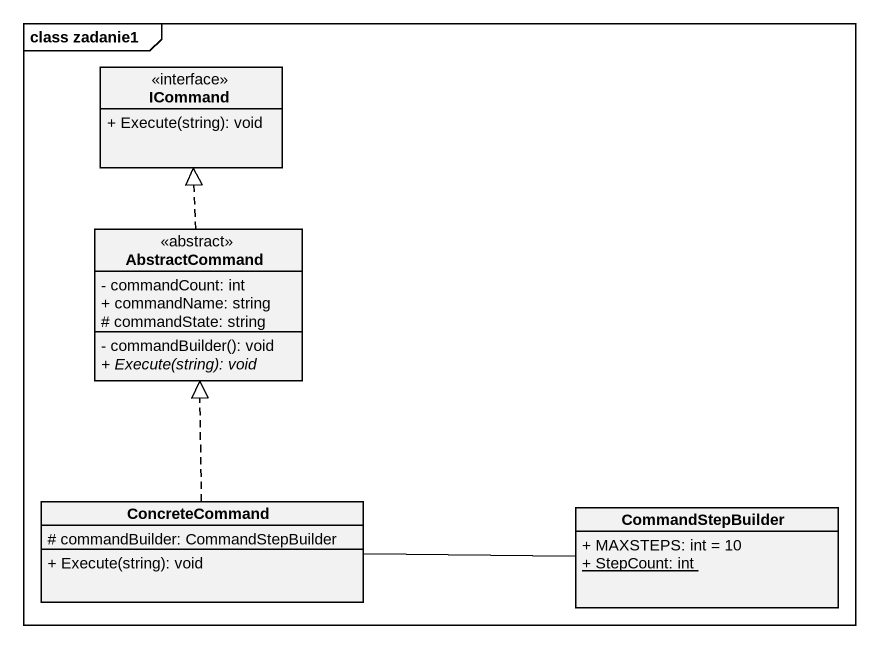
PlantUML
@startuml
mainframe class zadanie1
hide circle
hide empty members
skinparam classAttributeIconSize 0
class ICommand <<interface>> {
  + Execute(string): void
}
class AbstractCommand <<abstract>> {
  - commandCount: int
  + commandName: string
  # commandState: string
  - commandBuilder(): void
  {abstract} + Execute(string): void
}
class ConcreteCommand {
  # commandBuilder: CommandStepBuilder
  + Execute(string): void
}
class CommandStepBuilder {
  + MAXSTEPS: int = 10
  {static} + StepCount: int
}
AbstractCommand .up.|> ICommand
ConcreteCommand .up.|> AbstractCommand
ConcreteCommand -right- CommandStepBuilder
@enduml
